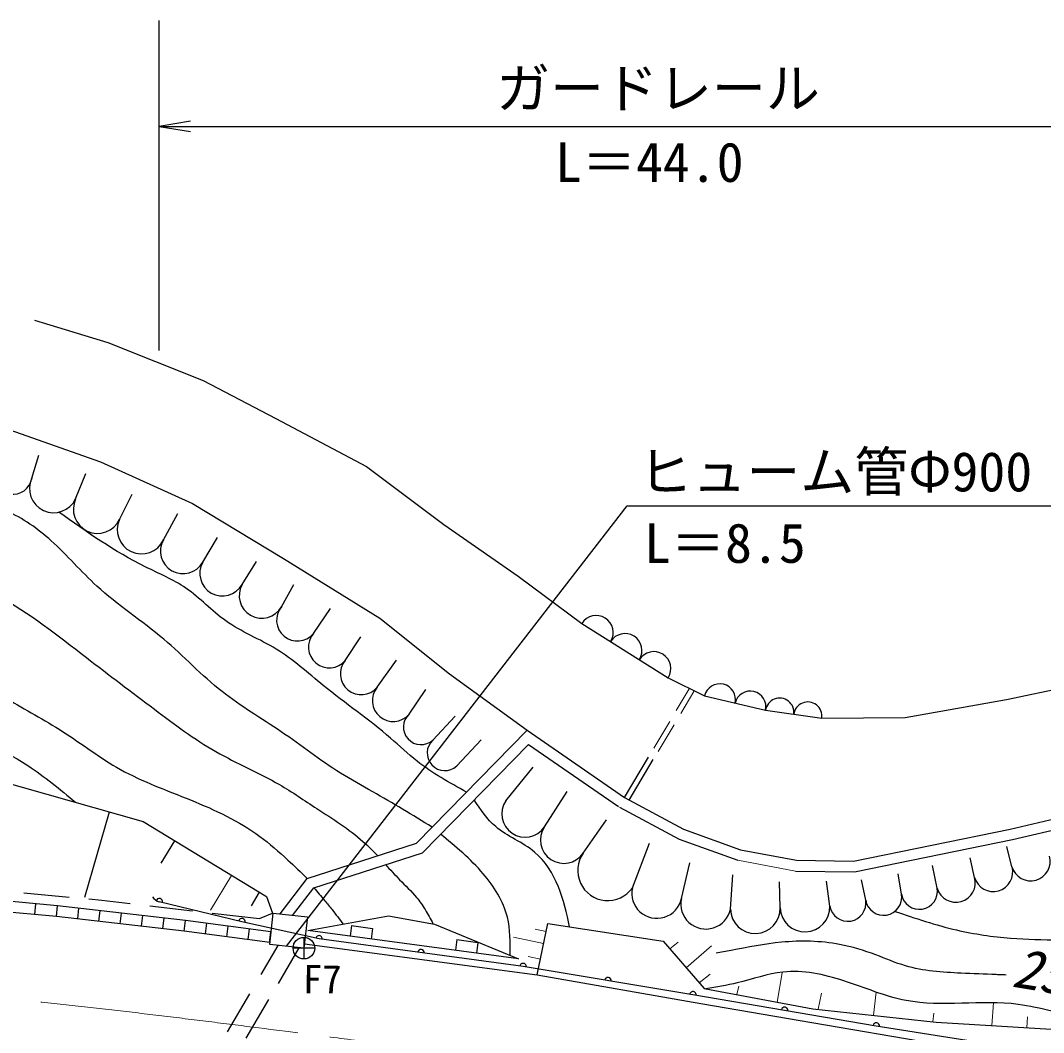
# Model space of a CAD drawing. Units: millimetres, scale not verified. Extents: x -56015503 to -55375503, y -162321055 to -161961055.
# Drawn here: x -55927020 to -55879618, y -162071072 to -162024185 of the extents above; entities that cross this region are included whole.
import ezdxf
from ezdxf.enums import TextEntityAlignment as Align

# ---------------------------------------------------------------- set-up
doc = ezdxf.new("R2010")
doc.units = ezdxf.units.MM
doc.header["$LTSCALE"] = 1000
doc.linetypes.add('CHAIN', pattern=[18.5, 12, -1.5, 3.5, -1.5])
for name, color, linetype, lineweight in [('M-BGD', 7, 'Continuous', 25), ('M-BMK', 2, 'CHAIN', 13), ('M-BMK-SRVR', 3, 'Continuous', 25), ('M-STR-STR3', 7, 'Continuous', 25)]:
    doc.layers.add(name, color=color, linetype=linetype, lineweight=lineweight)
doc.styles.add('ＭＳ ゴシック', font='')
doc.styles.get('ＭＳ ゴシック').set_extended_font_data('MS Gothic')

# ---------------------------------------------------------------- blocks, each defined once
blk = doc.blocks.new('open_arrow')
at = {"color": 0, "linetype": 'Continuous', "lineweight": -2}
blk.add_lwpolyline([(7.5, 1.25), (0, 0), (7.5, -1.25)], dxfattribs=at)

msp = doc.modelspace()

# ---------------------------------------------------------------- linework, layer by layer
at = {"layer": 'M-BGD'}
for p, q in [((-55926369, -162038065), (-55922978, -162039097)), ((-55922978, -162039097), (-55918558, -162040870)), ((-55918558, -162040870), (-55915191, -162042629)), ((-55915191, -162042629), (-55910994, -162044848)), ((-55928418, -162042837), (-55923311, -162044637)), ((-55926496, -162045393), (-55926175, -162044330)), ((-55923311, -162044637), (-55919042, -162046568)), ((-55910994, -162044848), (-55907406, -162047539)), ((-55924463, -162046346), (-55923991, -162045172)), ((-55922429, -162047299), (-55921851, -162046136)), ((-55919042, -162046568), (-55914827, -162049114)), ((-55920395, -162048252), (-55919728, -162047029)), ((-55907406, -162047539), (-55903953, -162049934)), ((-55918572, -162049284), (-55917886, -162048137)), ((-55916749, -162050316), (-55916078, -162049252)), ((-55914827, -162049114), (-55910363, -162051868)), ((-55914926, -162051348), (-55914356, -162050314)), ((-55903953, -162049934), (-55901009, -162052121)), ((-55913448, -162052591), (-55912661, -162051420)), ((-55910363, -162051868), (-55907144, -162054449)), ((-55901009, -162052121), (-55897008, -162054633)), ((-55911970, -162053833), (-55911246, -162052738)), ((-55910492, -162055076), (-55909594, -162053817)), ((-55907144, -162054449), (-55903545, -162057071)), ((-55897008, -162054633), (-55895324, -162055480)), ((-55881340, -162055639), (-55877126, -162054760)), ((-55909014, -162056319), (-55908240, -162055187)), ((-55895324, -162055480), (-55892496, -162056145)), ((-55886036, -162056485), (-55881340, -162055639)), ((-55907911, -162057521), (-55906885, -162056410)), ((-55892496, -162056145), (-55889888, -162056507)), ((-55889888, -162056507), (-55886036, -162056485)), ((-55937452, -162056713), (-55921332, -162061296)), ((-55908665, -162062301), (-55903545, -162057071)), ((-55903545, -162057071), (-55899032, -162060189)), ((-55908394, -162062740), (-55903482, -162057722)), ((-55906808, -162058724), (-55905667, -162057518)), ((-55903482, -162057722), (-55899316, -162060600)), ((-55899032, -162060189), (-55897921, -162058318)), ((-55898811, -162060307), (-55897697, -162058430)), ((-55904532, -162060337), (-55903269, -162058771)), ((-55902738, -162061548), (-55901689, -162059903)), ((-55899032, -162060189), (-55896301, -162061658)), ((-55881163, -162061649), (-55874482, -162060066)), ((-55899269, -162060629), (-55896506, -162062116)), ((-55881055, -162062137), (-55874376, -162060555)), ((-55924038, -162064801), (-55922898, -162060851)), ((-55900945, -162062759), (-55899871, -162061221)), ((-55921332, -162061296), (-55915625, -162064771)), ((-55896301, -162061658), (-55893653, -162062609)), ((-55888421, -162063129), (-55881163, -162061649)), ((-55920495, -162063223), (-55919866, -162062189)), ((-55896506, -162062116), (-55893784, -162063094)), ((-55888374, -162063629), (-55881055, -162062137)), ((-55913731, -162063933), (-55908665, -162062301)), ((-55898668, -162064372), (-55897867, -162062300)), ((-55893653, -162062609), (-55891061, -162063089)), ((-55881079, -162063391), (-55881322, -162062448)), ((-55913429, -162064361), (-55908394, -162062740)), ((-55891061, -162063089), (-55888421, -162063129)), ((-55882812, -162063888), (-55883010, -162062976)), ((-55896399, -162064868), (-55895998, -162063218)), ((-55891111, -162063589), (-55888374, -162063629)), ((-55884546, -162064385), (-55884762, -162063340)), ((-55914992, -162065579), (-55913731, -162063933)), ((-55894129, -162065363), (-55894021, -162063770)), ((-55891821, -162065290), (-55891858, -162064083)), ((-55889514, -162065217), (-55889679, -162064053)), ((-55887858, -162064940), (-55888055, -162063992)), ((-55886202, -162064662), (-55886358, -162063718)), ((-55925305, -162065201), (-55933285, -162064468)), ((-55916320, -162065196), (-55915943, -162064577)), ((-55914411, -162065643), (-55913429, -162064361)), ((-55925356, -162065698), (-55933328, -162064966)), ((-55926856, -162064597), (-55924757, -162064797)), ((-55923849, -162064884), (-55923249, -162064941)), ((-55923249, -162064941), (-55921930, -162065096)), ((-55916758, -162065939), (-55920588, -162065012)), ((-55915625, -162064771), (-55915346, -162065540)), ((-55926352, -162065606), (-55926307, -162065109)), ((-55925356, -162065698), (-55925310, -162065200)), ((-55925356, -162065698), (-55925299, -162065201)), ((-55919374, -162065878), (-55925305, -162065201)), ((-55924369, -162065811), (-55924312, -162065314)), ((-55923382, -162065923), (-55923325, -162065426)), ((-55922395, -162066036), (-55922339, -162065539)), ((-55921033, -162065201), (-55919051, -162065433)), ((-55918133, -162065541), (-55915944, -162065797)), ((-55915944, -162065797), (-55915346, -162065540)), ((-55919435, -162066374), (-55925356, -162065698)), ((-55921409, -162066149), (-55921352, -162065652)), ((-55920422, -162066261), (-55920365, -162065764)), ((-55919435, -162066374), (-55919378, -162065877)), ((-55919435, -162066374), (-55919369, -162065878)), ((-55915414, -162066403), (-55919374, -162065878)), ((-55918446, -162066505), (-55918381, -162066009)), ((-55913187, -162066732), (-55916758, -162065939)), ((-55915473, -162066989), (-55915313, -162065543)), ((-55915313, -162065543), (-55913726, -162065719)), ((-55913726, -162065719), (-55913886, -162067165)), ((-55913701, -162066350), (-55909967, -162065673)), ((-55909967, -162065673), (-55907832, -162066046)), ((-55915463, -162066901), (-55919435, -162066374)), ((-55917458, -162066636), (-55917392, -162066141)), ((-55916469, -162066767), (-55916403, -162066272)), ((-55915480, -162066899), (-55915414, -162066403)), ((-55903938, -162067654), (-55913701, -162066350)), ((-55911682, -162066115), (-55911748, -162066611)), ((-55911682, -162066115), (-55910706, -162066245)), ((-55910706, -162066245), (-55910772, -162066741)), ((-55907832, -162066046), (-55903938, -162067654)), ((-55903079, -162068401), (-55902590, -162066022)), ((-55902590, -162066022), (-55897235, -162066841)), ((-55913864, -162066962), (-55903079, -162068401)), ((-55903731, -162068017), (-55913187, -162066732)), ((-55906801, -162066767), (-55906867, -162067263)), ((-55906801, -162066767), (-55905824, -162066898)), ((-55905824, -162066898), (-55905891, -162067393)), ((-55897235, -162066841), (-55895346, -162069026)), ((-55915872, -162068383), (-55915079, -162067033)), ((-55913886, -162067165), (-55915473, -162066989)), ((-55915070, -162068794), (-55914099, -162067141)), ((-55895863, -162069321), (-55903731, -162068017)), ((-55903079, -162068401), (-55895500, -162069733)), ((-55917429, -162071034), (-55916398, -162069279)), ((-55887370, -162070773), (-55895863, -162069321)), ((-55895346, -162069026), (-55890301, -162069969)), ((-55916560, -162071332), (-55915512, -162069547)), ((-55895500, -162069733), (-55890355, -162070605)), ((-55890301, -162069969), (-55884589, -162070589)), ((-55890355, -162070605), (-55884743, -162071566)), ((-55884589, -162070589), (-55879257, -162070924)), ((-55880139, -162071922), (-55887370, -162070773))]:
    msp.add_line(p, q, dxfattribs=at)
at = {"layer": 'M-BGD', "lineweight": 13}
for p, q in [((-55896638, -162056156), (-55896041, -162055149)), ((-55896426, -162056287), (-55895826, -162055277)), ((-55897676, -162057905), (-55896940, -162056664)), ((-55897471, -162058048), (-55896736, -162056810)), ((-55893784, -162063094), (-55891111, -162063589)), ((-55918219, -162065408), (-55917234, -162063791)), ((-55902664, -162066384), (-55903176, -162066291)), ((-55904182, -162066659), (-55902779, -162066942)), ((-55896931, -162067192), (-55896545, -162066892)), ((-55894998, -162067061), (-55896170, -162068073)), ((-55902928, -162067667), (-55903492, -162067554)), ((-55895569, -162068769), (-55895057, -162068366)), ((-55891721, -162068313), (-55891963, -162069658)), ((-55893821, -162069311), (-55893738, -162068927)), ((-55890057, -162069995), (-55889904, -162069243)), ((-55887379, -162069197), (-55887489, -162070274)), ((-55881937, -162069695), (-55882006, -162070752)), ((-55884749, -162070572), (-55884701, -162070175)), ((-55880388, -162070853), (-55880356, -162070341))]:
    msp.add_line(p, q, dxfattribs=at)
at = {"layer": 'M-BGD'}
for centre, radius, start, end in [((-55927369, -162045255), 883, 171.0198, 351.0198), ((-55925480, -162045869), 1123, 154.8887, 334.8887), ((-55923446, -162046823), 1123, 154.8887, 334.8887), ((-55921412, -162047776), 1123, 154.8887, 334.8887), ((-55919484, -162048768), 1047, 150.4871, 330.4871), ((-55917661, -162049800), 1047, 150.4871, 330.4871), ((-55915838, -162050832), 1047, 150.4871, 330.4871), ((-55914187, -162051969), 966, 139.9473, 319.9473), ((-55900342, -162052540), 787, 327.8842, 147.8842), ((-55912709, -162053212), 966, 139.9473, 319.9473), ((-55899009, -162053377), 787, 327.8842, 147.8842), ((-55897675, -162054214), 787, 327.8842, 147.8842), ((-55911231, -162054455), 966, 139.9473, 319.9473), ((-55909753, -162055697), 966, 139.9473, 319.9473), ((-55894617, -162055646), 726, 346.7609, 166.7609), ((-55893203, -162055979), 726, 346.7609, 166.7609), ((-55891844, -162056236), 658, 352.108, 172.108), ((-55890540, -162056416), 658, 352.108, 172.108), ((-55908462, -162056920), 816, 132.5235, 312.5235), ((-55907359, -162058122), 816, 132.5235, 312.5235), ((-55903635, -162060942), 1082, 145.9727, 325.9727), ((-55901841, -162062153), 1082, 145.9727, 325.9727), ((-55899807, -162063565), 1395, 144.6738, 324.6738), ((-55880212, -162063143), 902, 195.989, 15.989), ((-55881945, -162063640), 902, 195.989, 15.989), ((-55883679, -162064136), 902, 195.989, 15.989), ((-55897534, -162064620), 1162, 167.685, 347.685), ((-55885374, -162064523), 840, 189.5119, 9.5119), ((-55920471, -162064526), 500, 211.3986, 256.3986), ((-55920588, -162065012), 150, 346.3986, 166.3986), ((-55895264, -162065115), 1162, 167.685, 347.685), ((-55888686, -162065078), 840, 189.5119, 9.5119), ((-55887030, -162064801), 840, 189.5119, 9.5119), ((-55892975, -162065327), 1154, 181.8122, 1.8122), ((-55890668, -162065254), 1154, 181.8122, 1.8122), ((-55916758, -162065939), 150, 347.4691, 166.3986), ((-55913187, -162066732), 150, 352.2638, 167.4691), ((-55908459, -162067375), 150, 352.2638, 172.2638), ((-55903731, -162068017), 150, 350.585, 172.2638), ((-55899797, -162068669), 150, 350.585, 170.585), ((-55895863, -162069321), 150, 350.2989, 170.585), ((-55891617, -162070047), 150, 350.2989, 170.2989), ((-55887370, -162070773), 150, 350.9726, 170.2989)]:
    msp.add_arc(centre, radius, start, end, dxfattribs=at)
for points, knots in [([(-55907940, -162061561), (-55908854, -162061002), (-55909767, -162060443), (-55910700, -162059915), (-55911200, -162059632), (-55911704, -162059359), (-55912191, -162059057), (-55913137, -162058468), (-55914013, -162057770), (-55914937, -162057140), (-55915852, -162056516), (-55916814, -162055958), (-55917679, -162055277), (-55918626, -162054530), (-55919457, -162053634), (-55920383, -162052851), (-55921390, -162051997), (-55922511, -162051276), (-55923478, -162050390), (-55924207, -162049722), (-55924849, -162048961), (-55925593, -162048293), (-55926216, -162047734), (-55926910, -162047241), (-55927667, -162046910), (-55928653, -162046480), (-55929745, -162046325), (-55930824, -162046167), (-55932061, -162045987), (-55933279, -162045803), (-55934496, -162045589), (-55935592, -162045397), (-55936687, -162045181), (-55937783, -162044965)], [0, 0, 0, 0, 1, 1, 1, 2, 2, 2, 3, 3, 3, 4, 4, 4, 5, 5, 5, 6, 6, 6, 7, 7, 7, 8, 8, 8, 9, 9, 9, 10, 10, 10, 11, 11, 11, 11]), ([(-55953518, -162046331), (-55951576, -162046150), (-55949634, -162045969), (-55947683, -162045879), (-55946426, -162045820), (-55945165, -162045800), (-55943914, -162045909), (-55942880, -162046000), (-55941853, -162046179), (-55940842, -162046421), (-55939415, -162046762), (-55938023, -162047228), (-55936627, -162047674), (-55935056, -162048176), (-55933482, -162048654), (-55931920, -162049194), (-55930597, -162049652), (-55929283, -162050154), (-55928064, -162050826), (-55926608, -162051630), (-55925288, -162052676), (-55923964, -162053698), (-55922917, -162054506), (-55921867, -162055298), (-55920812, -162056093), (-55919891, -162056788), (-55918965, -162057484), (-55917965, -162058054), (-55917005, -162058602), (-55915975, -162059033), (-55915018, -162059586), (-55914425, -162059929), (-55913861, -162060318), (-55913286, -162060696), (-55912553, -162061177), (-55911804, -162061639), (-55911152, -162062217), (-55910914, -162062428), (-55910689, -162062655), (-55910464, -162062881)], [0, 0, 0, 0, 1, 1, 1, 2, 2, 2, 3, 3, 3, 4, 4, 4, 5, 5, 5, 6, 6, 6, 7, 7, 7, 8, 8, 8, 9, 9, 9, 10, 10, 10, 11, 11, 11, 12, 12, 12, 13, 13, 13, 13]), ([(-55906349, -162059936), (-55907143, -162059496), (-55907936, -162059056), (-55908643, -162058499), (-55909067, -162058165), (-55909460, -162057789), (-55909869, -162057434), (-55910867, -162056569), (-55911961, -162055830), (-55912988, -162054996), (-55913703, -162054415), (-55914386, -162053788), (-55915167, -162053309), (-55915928, -162052842), (-55916783, -162052516), (-55917511, -162052000), (-55918156, -162051543), (-55918701, -162050936), (-55919351, -162050488), (-55919933, -162050086), (-55920599, -162049812), (-55921239, -162049495), (-55922659, -162048791), (-55923951, -162047879), (-55925243, -162046967)], [0, 0, 0, 0, 1, 1, 1, 2, 2, 2, 3, 3, 3, 4, 4, 4, 5, 5, 5, 6, 6, 6, 7, 7, 7, 8, 8, 8, 8]), ([(-55961452, -162048338), (-55960798, -162048698), (-55960144, -162049058), (-55959449, -162049169), (-55958694, -162049289), (-55957890, -162049114), (-55957097, -162049012), (-55956019, -162048874), (-55954963, -162048870), (-55953904, -162048757), (-55952690, -162048627), (-55951474, -162048353), (-55950257, -162048335), (-55949057, -162048319), (-55947855, -162048552), (-55946664, -162048785), (-55945094, -162049093), (-55943541, -162049401), (-55941990, -162049734), (-55940435, -162050068), (-55938883, -162050427), (-55937336, -162050817), (-55936178, -162051109), (-55935024, -162051418), (-55933915, -162051854), (-55932852, -162052273), (-55931831, -162052808), (-55930864, -162053421), (-55929768, -162054117), (-55928741, -162054914), (-55927642, -162055599), (-55926798, -162056125), (-55925911, -162056585), (-55925070, -162057123), (-55924167, -162057699), (-55923317, -162058363), (-55922389, -162058882), (-55921363, -162059455), (-55920242, -162059849), (-55919139, -162060298), (-55918012, -162060756), (-55916903, -162061272), (-55915930, -162061983), (-55915473, -162062317), (-55915046, -162062694), (-55914629, -162063080), (-55914326, -162063361), (-55914028, -162063647), (-55913731, -162063933)], [0, 0, 0, 0, 1, 1, 1, 2, 2, 2, 3, 3, 3, 4, 4, 4, 5, 5, 5, 6, 6, 6, 7, 7, 7, 8, 8, 8, 9, 9, 9, 10, 10, 10, 11, 11, 11, 12, 12, 12, 13, 13, 13, 14, 14, 14, 15, 15, 15, 16, 16, 16, 16]), ([(-55970638, -162051380), (-55968708, -162051075), (-55966778, -162050769), (-55964828, -162050642), (-55963718, -162050570), (-55962602, -162050556), (-55961494, -162050656), (-55960004, -162050790), (-55958531, -162051131), (-55957045, -162051237), (-55954986, -162051384), (-55952902, -162051077), (-55950826, -162051132), (-55949209, -162051174), (-55947597, -162051435), (-55946041, -162051872), (-55944721, -162052243), (-55943440, -162052741), (-55942105, -162053051), (-55939836, -162053576), (-55937407, -162053555), (-55935239, -162054314), (-55933733, -162054842), (-55932354, -162055745), (-55930908, -162056500), (-55929485, -162057243), (-55927997, -162057841), (-55926672, -162058708), (-55925901, -162059212), (-55925185, -162059808), (-55924470, -162060404)], [0, 0, 0, 0, 1, 1, 1, 2, 2, 2, 3, 3, 3, 4, 4, 4, 5, 5, 5, 6, 6, 6, 7, 7, 7, 8, 8, 8, 9, 9, 9, 10, 10, 10, 10]), ([(-55901576, -162066177), (-55901713, -162065549), (-55901850, -162064921), (-55902096, -162064319), (-55902343, -162063713), (-55902701, -162063132), (-55903196, -162062716), (-55903745, -162062254), (-55904463, -162061995), (-55905001, -162061534), (-55905398, -162061193), (-55905698, -162060742), (-55905997, -162060291)], [0, 0, 0, 0, 1, 1, 1, 2, 2, 2, 3, 3, 3, 4, 4, 4, 4]), ([(-55904336, -162067490), (-55904328, -162066890), (-55904319, -162066291), (-55904460, -162065724), (-55904641, -162064989), (-55905074, -162064309), (-55905578, -162063718), (-55906171, -162063024), (-55906864, -162062454), (-55907556, -162061884)], [0, 0, 0, 0, 1, 1, 1, 2, 2, 2, 3, 3, 3, 3]), ([(-55910107, -162063291), (-55909891, -162063527), (-55909675, -162063763), (-55909451, -162063992), (-55909186, -162064260), (-55908909, -162064519), (-55908670, -162064810), (-55908523, -162064989), (-55908391, -162065180), (-55908271, -162065378), (-55908140, -162065591), (-55908023, -162065812), (-55907906, -162066033)], [0, 0, 0, 0, 1, 1, 1, 2, 2, 2, 3, 3, 3, 4, 4, 4, 4]), ([(-55913429, -162064361), (-55913263, -162064558), (-55913096, -162064756), (-55912931, -162064953), (-55912813, -162065093), (-55912697, -162065233), (-55912583, -162065376), (-55912405, -162065598), (-55912235, -162065826), (-55912065, -162066053)], [0, 0, 0, 0, 1, 1, 1, 2, 2, 2, 3, 3, 3, 3]), ([(-55886508, -162065458), (-55885562, -162065777), (-55884616, -162066096), (-55883645, -162066320), (-55882823, -162066511), (-55881984, -162066634), (-55881142, -162066699), (-55880393, -162066758), (-55879643, -162066771), (-55878892, -162066776), (-55876884, -162066788), (-55874873, -162066738), (-55872871, -162066846), (-55871258, -162066933), (-55869651, -162067122), (-55868045, -162067329), (-55866606, -162067514), (-55865168, -162067712), (-55863753, -162068022), (-55862470, -162068302), (-55861207, -162068674), (-55859957, -162069082), (-55858448, -162069576), (-55856958, -162070123), (-55855460, -162070644), (-55854226, -162071073), (-55852987, -162071484), (-55851745, -162071891), (-55849879, -162072502), (-55848006, -162073103), (-55846097, -162073555), (-55844994, -162073816), (-55843879, -162074028), (-55842764, -162074240)], [0, 0, 0, 0, 1, 1, 1, 2, 2, 2, 3, 3, 3, 4, 4, 4, 5, 5, 5, 6, 6, 6, 7, 7, 7, 8, 8, 8, 9, 9, 9, 10, 10, 10, 11, 11, 11, 11]), ([(-55881347, -162068408), (-55881424, -162068405), (-55881502, -162068401), (-55881579, -162068398), (-55881656, -162068395), (-55881734, -162068392), (-55881811, -162068390), (-55882352, -162068369), (-55882892, -162068349), (-55883436, -162068323), (-55884306, -162068282), (-55885189, -162068228), (-55886017, -162067982), (-55886482, -162067844), (-55886931, -162067646), (-55887388, -162067473), (-55887934, -162067268), (-55888493, -162067099), (-55889064, -162066992), (-55889949, -162066825), (-55890864, -162066804), (-55891762, -162066890), (-55892548, -162066965), (-55893320, -162067123), (-55894095, -162067267), (-55894327, -162067310), (-55894560, -162067352), (-55894793, -162067395)], [0, 0, 0, 0, 1, 1, 1, 2, 2, 2, 3, 3, 3, 4, 4, 4, 5, 5, 5, 6, 6, 6, 7, 7, 7, 8, 8, 8, 9, 9, 9, 9]), ([(-55874126, -162070570), (-55875318, -162070602), (-55876511, -162070633), (-55877675, -162070439), (-55878720, -162070264), (-55879742, -162069906), (-55880796, -162069769), (-55882512, -162069547), (-55884315, -162069909), (-55885988, -162069590), (-55886964, -162069405), (-55887896, -162068987), (-55888877, -162068672), (-55889797, -162068376), (-55890760, -162068171), (-55891692, -162068270), (-55892405, -162068346), (-55893101, -162068600), (-55893808, -162068771), (-55894289, -162068887), (-55894774, -162068965), (-55895260, -162069042)], [0, 0, 0, 0, 1, 1, 1, 2, 2, 2, 3, 3, 3, 4, 4, 4, 5, 5, 5, 6, 6, 6, 7, 7, 7, 7])]:
    msp.add_open_spline(points, degree=3, knots=knots, dxfattribs=at)
at = {"layer": 'M-BMK'}
msp.add_open_spline([(-55877638, -162076937), (-55878277, -162076818), (-55878915, -162076698), (-55879554, -162076581), (-55880207, -162076461), (-55880861, -162076343), (-55881514, -162076225), (-55882168, -162076107), (-55882822, -162075991), (-55883476, -162075875), (-55883717, -162075833), (-55883959, -162075791), (-55884201, -162075748), (-55884442, -162075706), (-55884684, -162075664), (-55884926, -162075622), (-55885168, -162075580), (-55885409, -162075538), (-55885651, -162075497), (-55887257, -162075220), (-55888864, -162074947), (-55890471, -162074676), (-55893488, -162074166), (-55896506, -162073659), (-55899528, -162073175), (-55902687, -162072669), (-55905850, -162072187), (-55909020, -162071757), (-55910703, -162071529), (-55912387, -162071315), (-55914072, -162071101), (-55916977, -162070730), (-55919883, -162070357), (-55922793, -162070025), (-55925789, -162069683), (-55928790, -162069385), (-55931794, -162069113), (-55935174, -162068807), (-55938558, -162068534), (-55941944, -162068302), (-55944930, -162068096), (-55947918, -162067922), (-55950907, -162067762), (-55954230, -162067584), (-55957555, -162067423), (-55960881, -162067306), (-55963032, -162067231), (-55965183, -162067175), (-55967334, -162067130), (-55967693, -162067123), (-55968051, -162067116), (-55968410, -162067109), (-55968768, -162067102), (-55969127, -162067096), (-55969486, -162067090), (-55969844, -162067084), (-55970203, -162067078), (-55970561, -162067073), (-55971065, -162067065), (-55971569, -162067058), (-55972073, -162067052), (-55972577, -162067046), (-55973081, -162067040), (-55973585, -162067035), (-55974060, -162067030), (-55974534, -162067024), (-55975009, -162067019)], degree=3, knots=[0, 0, 0, 0, 1, 1, 1, 2, 2, 2, 3, 3, 3, 4, 4, 4, 5, 5, 5, 6, 6, 6, 7, 7, 7, 8, 8, 8, 9, 9, 9, 10, 10, 10, 11, 11, 11, 12, 12, 12, 13, 13, 13, 14, 14, 14, 15, 15, 15, 16, 16, 16, 17, 17, 17, 18, 18, 18, 19, 19, 19, 20, 20, 20, 21, 21, 21, 22, 22, 22, 22], dxfattribs=at)
at = {"layer": 'M-BMK-SRVR'}
for p, q in [((-55913886, -162066665), (-55913886, -162067665)), ((-55913386, -162067165), (-55914386, -162067165))]:
    msp.add_line(p, q, dxfattribs=at)
msp.add_circle((-55913886, -162067165), 500, dxfattribs=at)
at = {"layer": 'M-STR-STR3'}
for p, q in [((-55920588, -162039481), (-55920588, -162024185)), ((-55920588, -162029092), (-55877395, -162029092)), ((-55914692, -162067076), (-55898910, -162046676)), ((-55898910, -162046676), (-55876776, -162046676))]:
    msp.add_line(p, q, dxfattribs=at)

# ---------------------------------------------------------------- block references
at = {"layer": 'M-STR-STR3', "xscale": 193, "yscale": 193}
msp.add_blockref('open_arrow', (-55920588, -162029092), dxfattribs=at)

# ---------------------------------------------------------------- texts
at = {"layer": 'M-BGD', "style": 'ＭＳ ゴシック', "oblique": 15}
msp.add_text('250', height=1833, rotation=350.6, dxfattribs=at).set_placement((-55880989, -162068031), align=Align.MIDDLE_LEFT)
at = {"layer": 'M-BMK-SRVR', "style": 'ＭＳ ゴシック'}
msp.add_text('F7', height=1320, rotation=359.839, dxfattribs=at).set_placement((-55913936, -162069656), align=Align.BOTTOM_LEFT)
at = {"layer": 'M-STR-STR3', "style": 'ＭＳ ゴシック'}
for s, p in [('ガードレール', (-55904982, -162027324)), ('L＝44.0', (-55902251, -162030749)), ('ヒューム管Φ900', (-55898388, -162045087)), ('L＝8.5', (-55898122, -162048396))]:
    msp.add_text(s, height=1833, dxfattribs=at).set_placement(p, align=Align.MIDDLE_LEFT)

doc.saveas('drawing.dxf')
